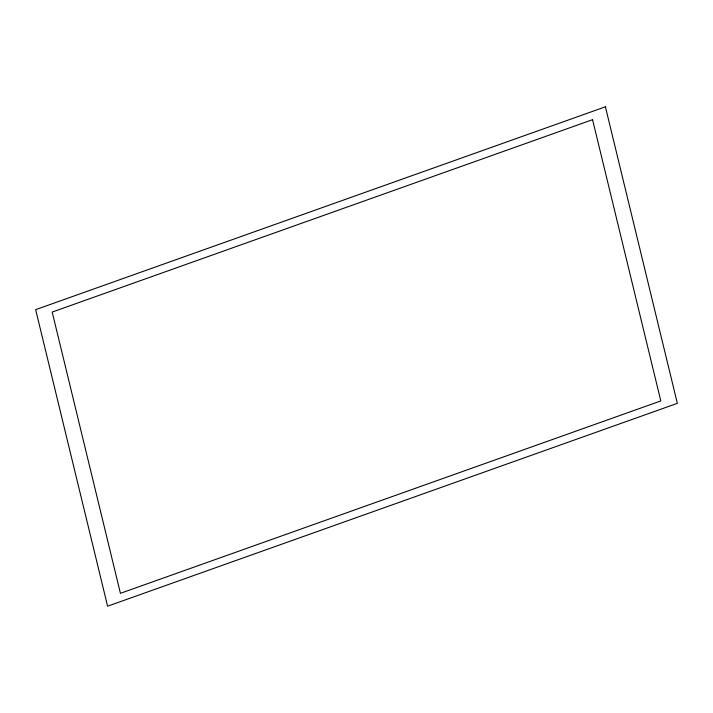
<?xml version="1.0" encoding="UTF-8"?>
<svg xmlns="http://www.w3.org/2000/svg" width="713" height="713" viewBox="0 0 713 713"><rect width="100%" height="100%" fill="white"/><g stroke="black" fill="none" stroke-linecap="round" stroke-linejoin="round"><path stroke-width="1.07" d="M605.399 106.807L35.65 309.656L107.601 606.193L677.35 403.344L605.399 106.807M592.565 119.677L52.192 312.071L120.435 593.323L660.808 400.929L592.565 119.677"/></g></svg>
